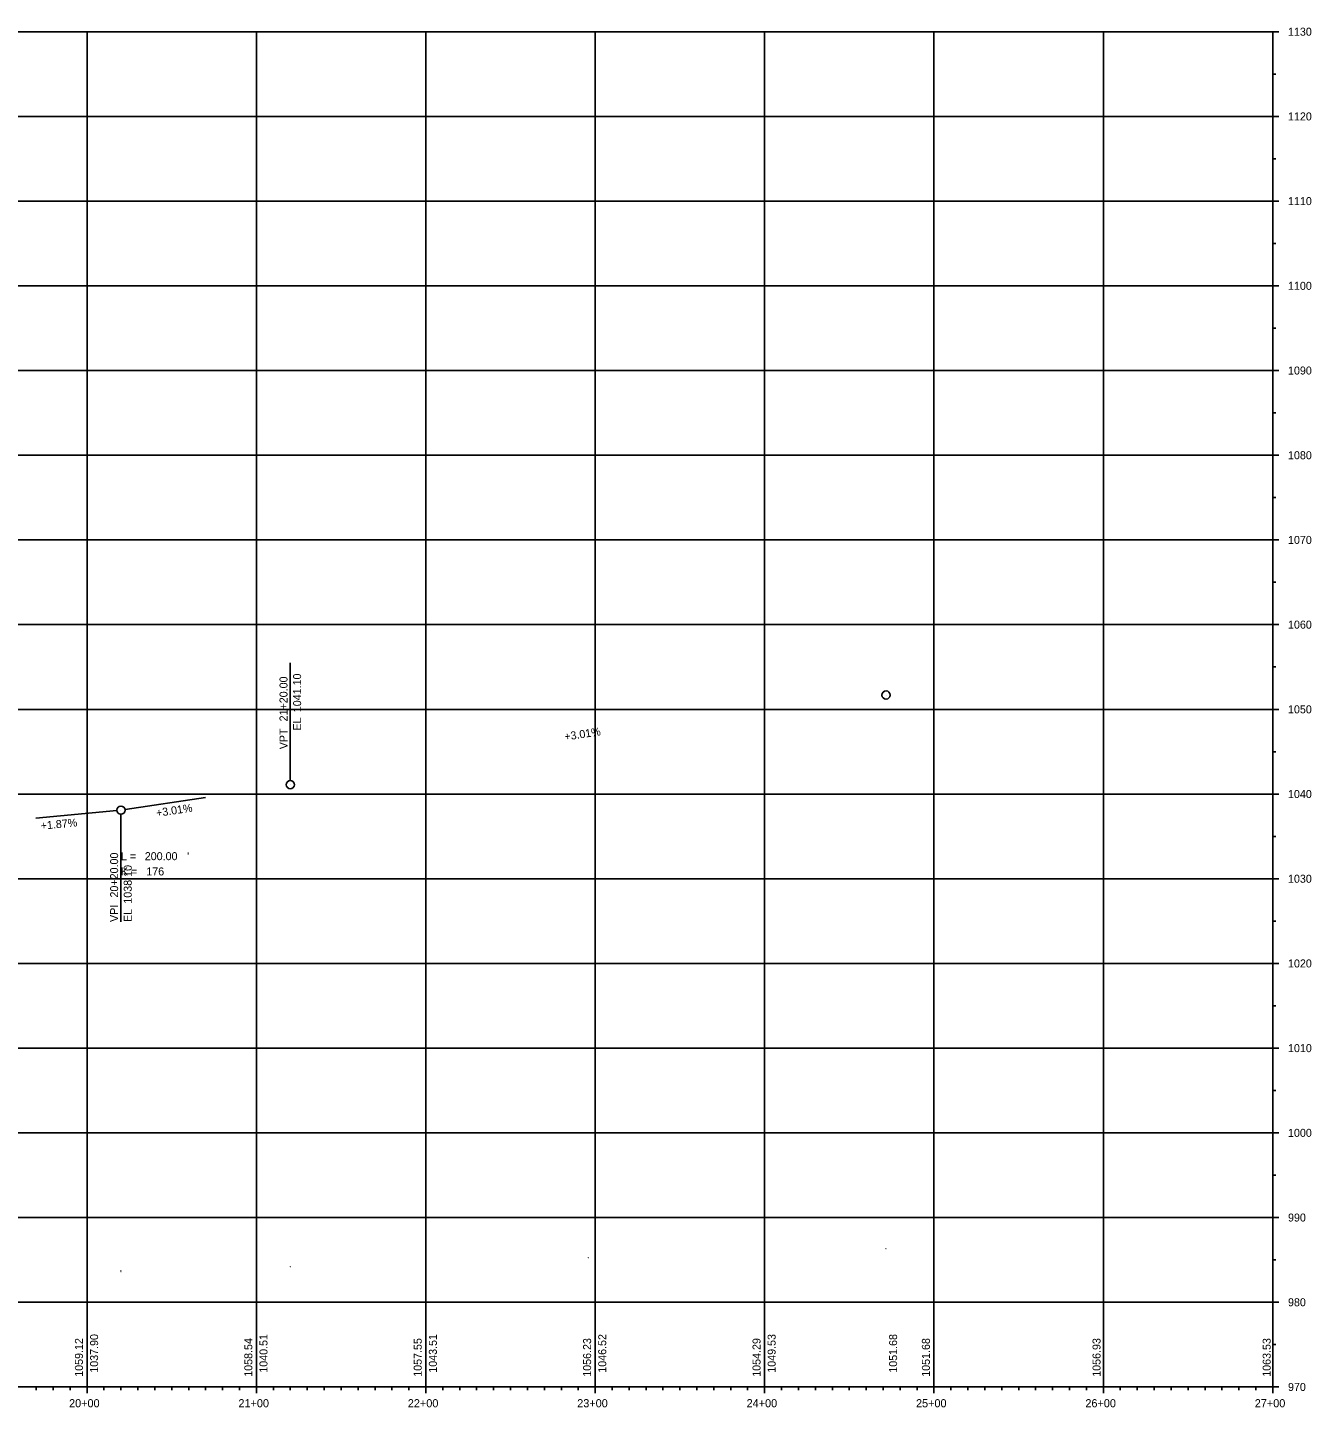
# Model space of a CAD drawing. Extents: x 189 to 1638, y 958 to 1772.
# Drawn here: x 880 to 1638, y 958 to 1772 of the extents above; entities that cross this region are included whole.
import ezdxf

# ---------------------------------------------------------------- set-up
doc = ezdxf.new("R2010")
doc.units = 0
for name, color, linetype in [('Default', 7, 'Continuous'), ('Draft_Profile_Grid', 7, 'Continuous'), ('Draft_Profile_Sheet_Major_Grid', 7, 'Continuous'), ('Draft_Profile_Text', 7, 'Continuous')]:
    doc.layers.add(name, color=color, linetype=linetype)

msp = doc.modelspace()

# ---------------------------------------------------------------- linework, layer by layer
at = {"layer": 'Default'}
for centre in [(915.4, 1059.12), (1615.4, 1063.53), (1015.4, 1058.54), (1115.4, 1057.55), (1215.4, 1056.23), (1315.4, 1054.29), (1387.12, 1051.68), (1415.4, 1051.68), (1515.4, 1056.93), (1115.4, 1043.51), (1211.26, 1046.39), (1215.4, 1046.52), (1315.4, 1049.53), (915.4, 1037.9), (935.4, 1038.66), (935.4, 1038.66), (935.4, 1038.1), (935.4, 1038.1), (935.4, 1038.1), (1015.4, 1040.51), (1035.4, 1041.1)]:
    msp.add_circle(centre, 0.0001, dxfattribs=at)
at = {"layer": 'Draft_Profile_Grid'}
for p, q in [((215.4, 1770), (1615.4, 1770)), ((1615.4, 970), (1615.4, 1770)), ((1619, 1770), (1615.4, 1770)), ((1617.2, 1745), (1615.4, 1745)), ((1619, 1720), (1615.4, 1720)), ((1617.2, 1695), (1615.4, 1695)), ((1619, 1670), (1615.4, 1670)), ((1617.2, 1645), (1615.4, 1645)), ((1619, 1620), (1615.4, 1620)), ((1617.2, 1595), (1615.4, 1595)), ((1619, 1570), (1615.4, 1570)), ((1617.2, 1545), (1615.4, 1545)), ((1619, 1520), (1615.4, 1520)), ((1617.2, 1495), (1615.4, 1495)), ((1619, 1470), (1615.4, 1470)), ((1617.2, 1445), (1615.4, 1445)), ((1619, 1420), (1615.4, 1420)), ((1617.2, 1395), (1615.4, 1395)), ((1619, 1370), (1615.4, 1370)), ((1617.2, 1345), (1615.4, 1345)), ((1619, 1320), (1615.4, 1320)), ((1617.2, 1295), (1615.4, 1295)), ((1619, 1270), (1615.4, 1270)), ((1617.2, 1245), (1615.4, 1245)), ((1619, 1220), (1615.4, 1220)), ((1617.2, 1195), (1615.4, 1195)), ((1619, 1170), (1615.4, 1170)), ((1617.2, 1145), (1615.4, 1145)), ((1619, 1120), (1615.4, 1120)), ((1617.2, 1095), (1615.4, 1095)), ((1619, 1070), (1615.4, 1070)), ((1617.2, 1045), (1615.4, 1045)), ((1619, 1020), (1615.4, 1020)), ((1617.2, 995), (1615.4, 995)), ((215.4, 970), (1615.4, 970)), ((885.4, 970), (885.4, 968.2)), ((895.4, 970), (895.4, 968.2)), ((905.4, 970), (905.4, 968.2)), ((915.4, 970), (915.4, 966.4)), ((925.4, 970), (925.4, 968.2)), ((935.4, 970), (935.4, 968.2)), ((945.4, 970), (945.4, 968.2)), ((955.4, 970), (955.4, 968.2)), ((965.4, 970), (965.4, 968.2)), ((975.4, 970), (975.4, 968.2)), ((985.4, 970), (985.4, 968.2)), ((995.4, 970), (995.4, 968.2)), ((1005.4, 970), (1005.4, 968.2)), ((1015.4, 970), (1015.4, 966.4)), ((1025.4, 970), (1025.4, 968.2)), ((1035.4, 970), (1035.4, 968.2)), ((1045.4, 970), (1045.4, 968.2)), ((1055.4, 970), (1055.4, 968.2)), ((1065.4, 970), (1065.4, 968.2)), ((1075.4, 970), (1075.4, 968.2)), ((1085.4, 970), (1085.4, 968.2)), ((1095.4, 970), (1095.4, 968.2)), ((1105.4, 970), (1105.4, 968.2)), ((1115.4, 970), (1115.4, 966.4)), ((1125.4, 970), (1125.4, 968.2)), ((1135.4, 970), (1135.4, 968.2)), ((1145.4, 970), (1145.4, 968.2)), ((1155.4, 970), (1155.4, 968.2)), ((1165.4, 970), (1165.4, 968.2)), ((1175.4, 970), (1175.4, 968.2)), ((1185.4, 970), (1185.4, 968.2)), ((1195.4, 970), (1195.4, 968.2)), ((1205.4, 970), (1205.4, 968.2)), ((1215.4, 970), (1215.4, 966.4)), ((1225.4, 970), (1225.4, 968.2)), ((1235.4, 970), (1235.4, 968.2)), ((1245.4, 970), (1245.4, 968.2)), ((1255.4, 970), (1255.4, 968.2)), ((1265.4, 970), (1265.4, 968.2)), ((1275.4, 970), (1275.4, 968.2)), ((1285.4, 970), (1285.4, 968.2)), ((1295.4, 970), (1295.4, 968.2)), ((1305.4, 970), (1305.4, 968.2)), ((1315.4, 970), (1315.4, 966.4)), ((1325.4, 970), (1325.4, 968.2)), ((1335.4, 970), (1335.4, 968.2)), ((1345.4, 970), (1345.4, 968.2)), ((1355.4, 970), (1355.4, 968.2)), ((1365.4, 970), (1365.4, 968.2)), ((1375.4, 970), (1375.4, 968.2)), ((1385.4, 970), (1385.4, 968.2)), ((1395.4, 970), (1395.4, 968.2)), ((1405.4, 970), (1405.4, 968.2)), ((1415.4, 970), (1415.4, 966.4)), ((1425.4, 970), (1425.4, 968.2)), ((1435.4, 970), (1435.4, 968.2)), ((1445.4, 970), (1445.4, 968.2)), ((1455.4, 970), (1455.4, 968.2)), ((1465.4, 970), (1465.4, 968.2)), ((1475.4, 970), (1475.4, 968.2)), ((1485.4, 970), (1485.4, 968.2)), ((1495.4, 970), (1495.4, 968.2)), ((1505.4, 970), (1505.4, 968.2)), ((1515.4, 970), (1515.4, 966.4)), ((1525.4, 970), (1525.4, 968.2)), ((1535.4, 970), (1535.4, 968.2)), ((1545.4, 970), (1545.4, 968.2)), ((1555.4, 970), (1555.4, 968.2)), ((1565.4, 970), (1565.4, 968.2)), ((1575.4, 970), (1575.4, 968.2)), ((1585.4, 970), (1585.4, 968.2)), ((1595.4, 970), (1595.4, 968.2)), ((1605.4, 970), (1605.4, 968.2)), ((1615.4, 970), (1615.4, 966.4)), ((1619, 970), (1615.4, 970))]:
    msp.add_line(p, q, dxfattribs=at)
at = {"layer": 'Draft_Profile_Sheet_Major_Grid'}
for p, q in [((915.4, 970), (915.4, 1770)), ((1015.4, 970), (1015.4, 1770)), ((1115.4, 970), (1115.4, 1770)), ((1215.4, 970), (1215.4, 1770)), ((1315.4, 970), (1315.4, 1770)), ((1415.4, 970), (1415.4, 1770)), ((1515.4, 970), (1515.4, 1770)), ((1615.4, 970), (1615.4, 1770)), ((215.4, 1720), (1615.4, 1720)), ((215.4, 1670), (1615.4, 1670)), ((215.4, 1620), (1615.4, 1620)), ((215.4, 1570), (1615.4, 1570)), ((215.4, 1520), (1615.4, 1520)), ((215.4, 1470), (1615.4, 1470)), ((215.4, 1420), (1615.4, 1420)), ((215.4, 1370), (1615.4, 1370)), ((215.4, 1320), (1615.4, 1320)), ((215.4, 1270), (1615.4, 1270)), ((215.4, 1220), (1615.4, 1220)), ((215.4, 1170), (1615.4, 1170)), ((215.4, 1120), (1615.4, 1120)), ((215.4, 1070), (1615.4, 1070)), ((215.4, 1020), (1615.4, 1020))]:
    msp.add_line(p, q, dxfattribs=at)
at = {"layer": 'Draft_Profile_Text'}
for p, q in [((1035.4, 1327.95), (1035.4, 1397.52)), ((1387.12, 1378.42), (1387.12, 1378.42)), ((1035.4, 1325.52), (1035.4, 1325.52)), ((937.81, 1310.84), (985.27, 1317.98)), ((932.98, 1310.25), (885.19, 1305.78)), ((935.4, 1310.48), (935.4, 1310.48)), ((935.4, 1308.05), (935.4, 1244.48))]:
    msp.add_line(p, q, dxfattribs=at)
for centre in [(1387.12, 1378.42), (1035.4, 1325.52), (935.4, 1310.48)]:
    msp.add_circle(centre, 2.43, dxfattribs=at)

# ---------------------------------------------------------------- texts
for s, height, p in [('1130', 4.724, (1624.4, 1767.64)), ('1120', 4.724, (1624.4, 1717.64)), ('1110', 4.724, (1624.4, 1667.64)), ('1100', 4.724, (1624.4, 1617.64)), ('1090', 4.724, (1624.4, 1567.64)), ('1080', 4.724, (1624.4, 1517.64)), ('1070', 4.724, (1624.4, 1467.64)), ('1060', 4.724, (1624.4, 1417.64)), ('1050', 4.724, (1624.4, 1367.64)), ('1040', 4.724, (1624.4, 1317.64)), ('L = ', 4.724, (935.4, 1280.96)), ('200.00', 4.724, (949.48, 1280.96)), ("'", 4.72, (974.49, 1280.96)), ('K = ', 4.724, (935.4, 1271.96)), ('176', 4.724, (950.37, 1271.96)), ('1030', 4.724, (1624.4, 1267.64)), ('1020', 4.724, (1624.4, 1217.64)), ('1010', 4.724, (1624.4, 1167.64)), ('1000', 4.724, (1624.4, 1117.64)), ('990', 4.724, (1624.4, 1067.64)), ('980', 4.724, (1624.4, 1017.64)), ('970', 4.724, (1624.4, 967.64)), ('20+00', 4.8, (904.78, 958)), ('21+00', 4.8, (1004.78, 958)), ('22+00', 4.8, (1104.78, 958)), ('23+00', 4.8, (1204.78, 958)), ('24+00', 4.8, (1304.78, 958)), ('25+00', 4.8, (1404.78, 958)), ('26+00', 4.8, (1504.78, 958)), ('27+00', 4.8, (1604.78, 958))]:
    msp.add_text(s, height=height, dxfattribs=at).set_placement(p)
for s, rotation, p in [('21+20.00', 90, (1033.75, 1362.87)), ('1041.10', 90, (1041.78, 1368.3)), ('EL ', 90, (1041.78, 1357.48)), ('VPT ', 90, (1033.75, 1346.43)), ('+3.01%', 8.55338, (1197.54, 1351.5)), ('+3.01%', 8.55338, (956.52, 1306.46)), ('+1.87%', 5.34229, (888.27, 1298.93)), ('20+20.00', 90, (933.75, 1258.91)), ('1038.10', 90, (941.78, 1255.29)), ('VPI ', 90, (933.75, 1244.48)), ('EL ', 90, (941.78, 1244.48)), ('1059.12', 90, (912.97, 976)), ('1037.90', 90, (921.92, 978.4)), ('1058.54', 90, (1012.97, 976)), ('1040.51', 90, (1021.91, 978.4)), ('1057.55', 90, (1112.97, 976)), ('1043.51', 90, (1121.91, 978.4)), ('1056.23', 90, (1212.98, 976)), ('1046.52', 90, (1221.91, 978.4)), ('1054.29', 90, (1313, 976)), ('1049.53', 90, (1321.91, 978.4)), ('1051.68', 90, (1393.62, 978.4)), ('1051.68', 90, (1412.98, 976)), ('1056.93', 90, (1513.73, 976)), ('1063.53', 90, (1614.17, 976))]:
    msp.add_text(s, height=4.724, rotation=rotation, dxfattribs=at).set_placement(p)

doc.saveas('drawing.dxf')
